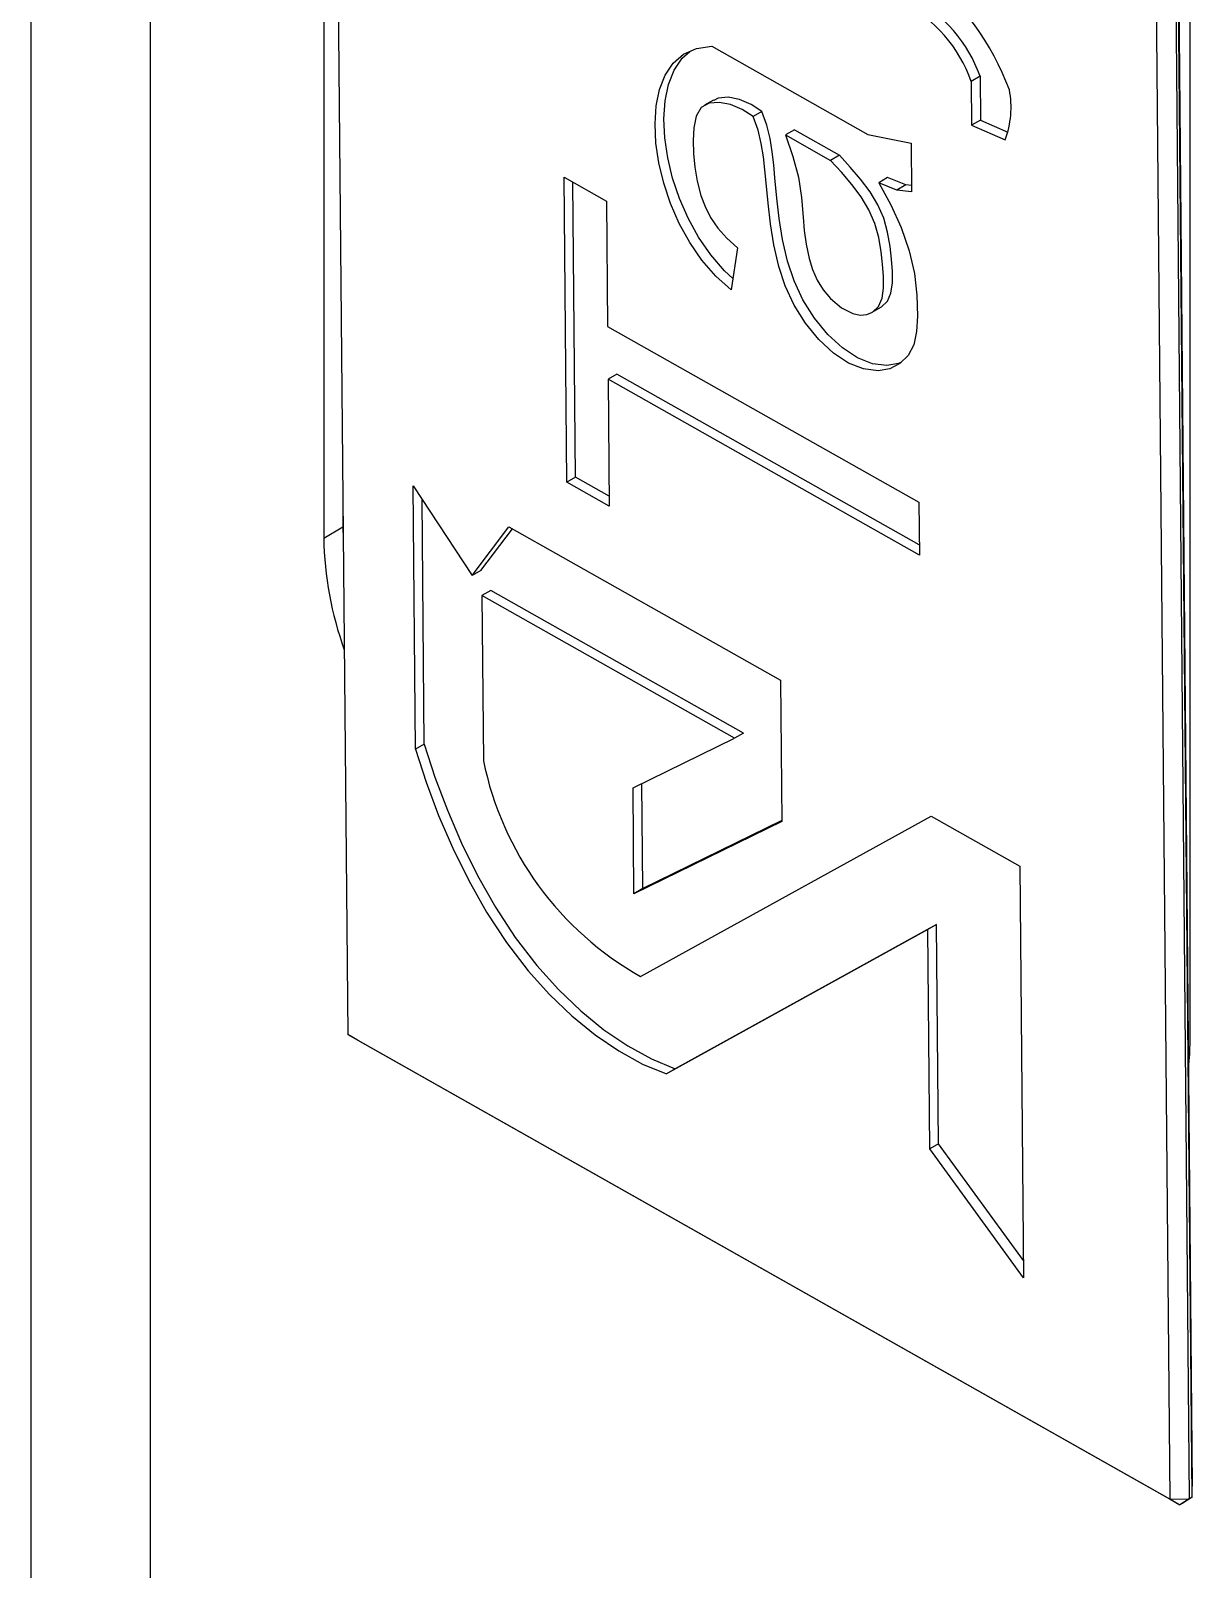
# Model space of a CAD drawing. Header units: millimetres. Extents: x 75 to 2075, y 25 to 1460.
# Drawn here: x 1328 to 1388.9, y 888.3 to 969 of the extents above; entities that cross this region are included whole.
import ezdxf

# ---------------------------------------------------------------- set-up
doc = ezdxf.new("R2010")
doc.units = ezdxf.units.MM
doc.header["$LTSCALE"] = 5

msp = doc.modelspace()

# ---------------------------------------------------------------- linework, layer by layer
at = {"color": 7, "linetype": 'Continuous', "lineweight": 25}
for p, q in [((1327.955, 1190.839), (1327.955, 821.062)), ((1334.232, 812.315), (1334.232, 1182.091)), ((1343.242, 1063.958), (1344.583, 916.336)), ((1343.323, 1041.53), (1343.323, 942.379)), ((1387.72, 891.958), (1386.38, 1039.58)), ((1387.39, 1039.586), (1388.73, 891.964)), ((1387.542, 1040.251), (1388.882, 892.629)), ((1388.882, 892.052), (1387.542, 1039.674)), ((1388.78, 916.137), (1388.78, 1015.289)), ((1363.677, 968.18), (1371.858, 963.557)), ((1377.752, 966.604), (1377.287, 966.336)), ((1377.287, 966.336), (1377.308, 964.03)), ((1377.752, 966.604), (1377.773, 964.298)), ((1363.763, 965.358), (1363.298, 965.09)), ((1366.306, 964.762), (1365.842, 964.494)), ((1368.015, 963.796), (1367.55, 963.528)), ((1368.015, 963.796), (1370.378, 962.461)), ((1377.773, 964.298), (1377.308, 964.03)), ((1377.308, 964.03), (1379.072, 963.261)), ((1377.773, 964.298), (1379.208, 963.673)), ((1367.55, 963.528), (1369.913, 962.193)), ((1371.858, 963.557), (1374.133, 963.102)), ((1374.133, 963.102), (1374.156, 960.542)), ((1370.378, 962.461), (1369.913, 962.193)), ((1355.927, 961.307), (1358.15, 960.05)), ((1356.072, 945.301), (1355.927, 961.307)), ((1372.903, 961.287), (1372.438, 961.018)), ((1373.856, 960.902), (1372.903, 961.287)), ((1356.537, 945.57), (1356.396, 961.041)), ((1373.392, 960.633), (1372.438, 961.018)), ((1373.856, 960.902), (1373.392, 960.633)), ((1374.156, 960.542), (1373.392, 960.633)), ((1374.153, 960.866), (1373.856, 960.902)), ((1358.15, 960.05), (1358.21, 953.483)), ((1365.031, 957.61), (1364.694, 955.393)), ((1372.089, 954.22), (1372.554, 954.488)), ((1358.21, 953.483), (1374.542, 944.253)), ((1358.7, 950.98), (1358.235, 950.712)), ((1374.562, 942.016), (1358.7, 950.98)), ((1358.235, 950.712), (1358.296, 944.045)), ((1374.567, 941.482), (1358.235, 950.712)), ((1356.537, 945.57), (1356.072, 945.301)), ((1358.296, 944.045), (1356.072, 945.301)), ((1358.291, 944.578), (1356.537, 945.57)), ((1348.007, 945.115), (1351.107, 940.407)), ((1348.133, 931.297), (1348.007, 945.115)), ((1348.597, 931.566), (1348.481, 944.396)), ((1344.333, 943.818), (1344.333, 942.962)), ((1374.542, 944.253), (1374.567, 941.482)), ((1343.323, 942.379), (1344.333, 942.962)), ((1344.333, 942.962), (1344.346, 942.357)), ((1351.107, 940.407), (1353.033, 942.969)), ((1351.571, 940.675), (1353.218, 942.864)), ((1353.033, 942.969), (1367.286, 934.914)), ((1351.571, 940.675), (1351.107, 940.407)), ((1352.085, 939.631), (1351.62, 939.362)), ((1365.336, 932.142), (1352.085, 939.631)), ((1351.62, 939.362), (1351.699, 930.698)), ((1364.871, 931.874), (1351.62, 939.362)), ((1367.286, 934.914), (1367.354, 927.512)), ((1348.597, 931.566), (1348.133, 931.297)), ((1359.548, 929.27), (1364.871, 931.874)), ((1365.336, 932.142), (1364.871, 931.874)), ((1359.598, 923.718), (1359.548, 929.27)), ((1360.063, 923.986), (1360.013, 929.497)), ((1367.354, 927.512), (1359.598, 923.718)), ((1359.948, 919.376), (1375.188, 927.791)), ((1367.353, 927.553), (1360.063, 923.986)), ((1375.188, 927.791), (1379.839, 925.163)), ((1379.839, 925.163), (1380.035, 903.566)), ((1360.063, 923.986), (1359.598, 923.718)), ((1375.004, 921.837), (1361.295, 914.267)), ((1375.469, 922.106), (1361.759, 914.535)), ((1375.469, 922.106), (1375.004, 921.837)), ((1375.109, 910.327), (1375.004, 921.837)), ((1375.574, 910.595), (1375.469, 922.106)), ((1344.583, 916.336), (1387.72, 891.958)), ((1345.093, 916.041), (1344.583, 916.336)), ((1388.231, 891.664), (1345.093, 916.041)), ((1361.759, 914.535), (1361.295, 914.267)), ((1375.574, 910.595), (1375.109, 910.327)), ((1380.026, 904.483), (1375.574, 910.595)), ((1380.035, 903.566), (1375.109, 910.327)), ((1387.72, 891.958), (1388.73, 891.964)), ((1387.72, 891.958), (1388.231, 891.664)), ((1388.73, 891.964), (1388.231, 891.664)), ((1388.882, 892.052), (1388.382, 891.751)), ((1388.73, 891.964), (1388.882, 892.052)), ((1388.882, 892.052), (1388.882, 892.629)), ((1388.382, 891.751), (1388.231, 891.664))]:
    msp.add_line(p, q, dxfattribs=at)
at = {"color": 7, "linetype": 'Continuous', "lineweight": 25, "flags": 128}
for points in [[(1364.694, 955.393), (1363.885, 956.124), (1363.159, 956.963), (1362.52, 957.891), (1361.971, 958.886), (1361.516, 959.926), (1361.158, 960.989), (1360.9, 962.055), (1360.747, 963.1), (1360.701, 964.105), (1360.766, 965.047), (1360.945, 965.905), (1361.242, 966.658), (1361.66, 967.283), (1362.203, 967.759), (1362.874, 968.066), (1363.677, 968.18)], [(1364.786, 955.998), (1364.35, 956.392), (1363.624, 957.232), (1362.984, 958.16), (1362.436, 959.154), (1361.98, 960.194), (1361.622, 961.257), (1361.365, 962.323), (1361.211, 963.369), (1361.166, 964.373), (1361.23, 965.316), (1361.41, 966.174), (1361.707, 966.926), (1362.125, 967.551), (1362.534, 967.91)], [(1366.306, 964.762), (1365.739, 965.129), (1365.134, 965.385), (1364.539, 965.504), (1364.007, 965.459), (1363.778, 965.332)], [(1365.842, 964.494), (1365.275, 964.861), (1364.669, 965.117), (1364.075, 965.236), (1363.542, 965.191), (1363.121, 964.957), (1362.86, 964.51), (1362.744, 963.903), (1362.709, 963.242), (1362.727, 962.552), (1362.789, 961.834), (1362.907, 961.097), (1363.101, 960.354), (1363.324, 959.766), (1363.619, 959.19), (1363.995, 958.635), (1364.462, 958.105), (1365.031, 957.61)], [(1373.624, 951.601), (1373.481, 951.529), (1372.865, 951.426), (1372.11, 951.517), (1371.322, 951.829), (1370.53, 952.349), (1369.765, 953.056), (1369.062, 953.912), (1368.46, 954.867), (1367.993, 955.873), (1367.657, 956.895), (1367.397, 958.032), (1367.22, 959.135), (1367.094, 960.212), (1366.992, 961.283), (1366.928, 961.961), (1366.853, 962.647), (1366.743, 963.342), (1366.57, 964.047), (1366.306, 964.762), (1366.306, 964.762)], [(1372.438, 961.018), (1373.074, 959.867), (1373.619, 958.662), (1374.042, 957.446), (1374.314, 956.259), (1374.431, 955.123), (1374.465, 954.011), (1374.421, 953.222), (1374.27, 952.521), (1373.977, 951.951), (1373.55, 951.528), (1373.016, 951.261), (1372.401, 951.158), (1371.645, 951.248), (1370.857, 951.561), (1370.066, 952.081), (1369.3, 952.788), (1368.597, 953.644), (1367.995, 954.599), (1367.529, 955.604), (1367.193, 956.627), (1366.933, 957.764), (1366.755, 958.866), (1366.629, 959.944), (1366.527, 961.015), (1366.463, 961.693), (1366.388, 962.379), (1366.278, 963.074), (1366.105, 963.779), (1365.842, 964.494)], [(1367.55, 963.528), (1367.93, 962.402), (1368.228, 961.303), (1368.389, 960.248), (1368.47, 959.213), (1368.528, 958.514), (1368.623, 957.795), (1368.784, 957.044), (1368.963, 956.471), (1369.204, 955.915), (1369.517, 955.396), (1369.901, 954.937), (1370.483, 954.451), (1371.085, 954.152), (1371.465, 954.079), (1371.811, 954.109), (1372.112, 954.233), (1372.424, 954.531), (1372.614, 954.959), (1372.692, 955.492), (1372.69, 956.096), (1372.642, 956.741), (1372.568, 957.398), (1372.437, 958.15), (1372.231, 958.888), (1371.924, 959.599), (1371.514, 960.276), (1371.024, 960.929), (1370.482, 961.565), (1369.913, 962.193)], [(1372.552, 954.491), (1372.577, 954.502), (1372.889, 954.799), (1373.078, 955.228), (1373.156, 955.76), (1373.155, 956.364), (1373.107, 957.009), (1373.033, 957.666), (1372.902, 958.418), (1372.696, 959.157), (1372.389, 959.867), (1371.979, 960.544), (1371.489, 961.197), (1370.947, 961.833), (1370.378, 962.461)], [(1348.597, 931.566), (1349.158, 929.832), (1349.808, 928.097), (1350.552, 926.373), (1351.392, 924.673), (1352.331, 923.013), (1353.37, 921.427), (1354.51, 919.946), (1355.631, 918.7), (1356.808, 917.575), (1358.025, 916.582), (1359.267, 915.736), (1360.517, 915.049), (1361.759, 914.535)], [(1348.133, 931.297), (1348.693, 929.564), (1349.344, 927.829), (1350.087, 926.105), (1350.927, 924.404), (1351.866, 922.745), (1352.905, 921.158), (1354.045, 919.678), (1355.166, 918.432), (1356.343, 917.306), (1357.561, 916.314), (1358.802, 915.468), (1360.052, 914.781), (1361.295, 914.267)], [(1388.683, 914.579), (1388.754, 915.32), (1388.78, 916.137)]]:
    msp.add_lwpolyline(points, dxfattribs=at)
at = {"color": 7, "linetype": 'Continuous', "lineweight": 25}
for centre, radius, start, end in [((1365.794, 960.844), 14.41, 20.51216, 51.39064), ((1370.287, 963.868), 7.423, 19.42194, 62.57508), ((1370.751, 964.136), 7.423, 19.42194, 62.57508), ((1374.491, 964.965), 4.887, 339.60026, 10.94325), ((1361.734, 942.731), 18.414, 181.09486, 199.71871), ((1368.219, 934.068), 16.861, 191.53007, 240.62165)]:
    msp.add_arc(centre, radius, start, end, dxfattribs=at)

doc.saveas('drawing.dxf')
